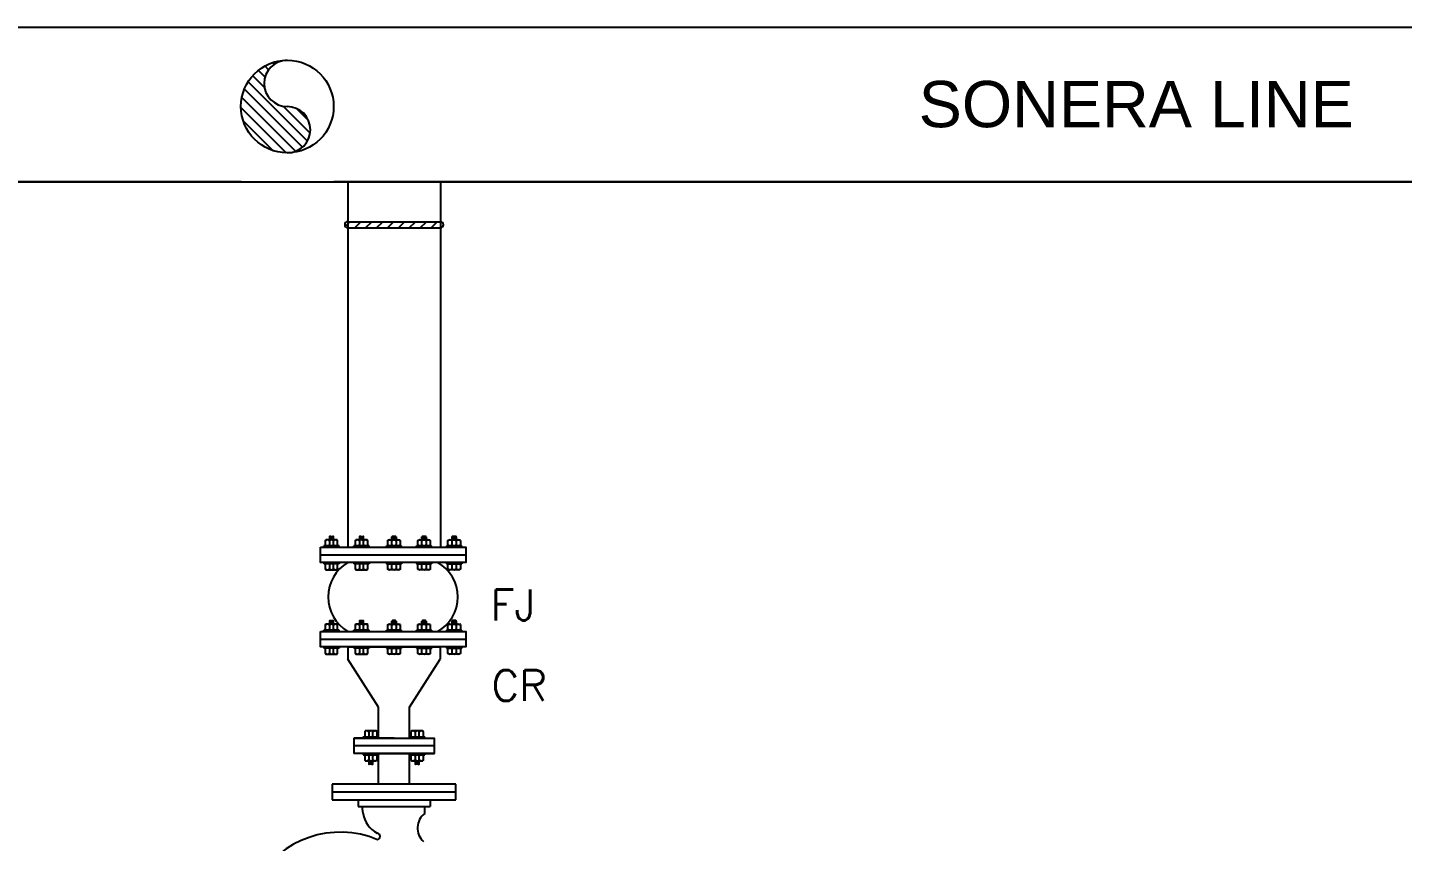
# Model space of a CAD drawing. Header units: inches. Extents: x 72601 to 92539, y -26779 to -15965.
# Drawn here: x 86382 to 88609, y -18593 to -17275 of the extents above; entities that cross this region are included whole.
import ezdxf

# ---------------------------------------------------------------- set-up
doc = ezdxf.new("R2010")
doc.units = ezdxf.units.IN
doc.header["$MEASUREMENT"] = 0
doc.layers.add('FENCE', color=1, linetype='Continuous')
doc.layers.add('M-X-BKGD', color=8, linetype='Continuous')
doc.styles.add('SIMS', font='simplex.shx')
doc.styles.get("Standard").update_dxf_attribs({"font": 'arial.ttf'})

msp = doc.modelspace()

# ---------------------------------------------------------------- hatches: boundary and pattern name
at = {"layer": 'M-X-BKGD'}
h = msp.add_hatch(dxfattribs=at)
h.set_pattern_fill('ANSI31', color=256, scale=100, angle=90)
h.set_pattern_definition([(135, (93333.149, -99546.418), (-8.8388348, -8.8388348), [])])
h.paths.add_polyline_path([(86802.9, -17477.8, 1), (86802.9, -17402.8, -1), (86802.9, -17327.8, 1)])
h = msp.add_hatch(dxfattribs=at)
h.set_pattern_fill('ANSI31', color=256, scale=100)
h.set_pattern_definition([(45, (7059.378, -33759.222), (-8.8388348, 8.8388348), [])])
h.paths.add_polyline_path([(87050.8, -17599.2, 1), (87050.8, -17589.2), (86900.8, -17589.2, 1), (86900.8, -17599.2)])

# ---------------------------------------------------------------- linework, layer by layer
for p, q in [((91291.5, -17274.8), (84564.4, -17274.8)), ((86728, -17524.8), (85678, -17524.8)), ((85678, -17524.8), (86878, -17524.8)), ((91291.5, -17524.8), (86878, -17524.8)), ((86878, -17524.8), (90263.2, -17524.8)), ((86900.8, -17524.8), (86900.8, -18116.3)), ((87050.8, -17524.8), (87050.8, -18116.3)), ((86900.8, -17589.2), (87050.8, -17589.2)), ((86900.8, -17599.2), (87050.8, -17599.2)), ((86871, -18099.6), (86871, -18104.4)), ((86871.8, -18098.7), (86876.9, -18098.7)), ((86877.7, -18104.4), (86877.7, -18099.6)), ((86919.7, -18099.6), (86919.7, -18104.4)), ((86920.5, -18098.7), (86925.6, -18098.7)), ((86926.4, -18104.4), (86926.4, -18099.6)), ((86972.3, -18104.4), (86972.3, -18099.6)), ((86978.2, -18098.7), (86973.1, -18098.7)), ((86979, -18099.6), (86979, -18104.4)), ((87021, -18104.4), (87021, -18099.6)), ((87026.9, -18098.7), (87021.8, -18098.7)), ((87027.7, -18099.6), (87027.7, -18104.4)), ((87069.6, -18104.4), (87069.6, -18099.6)), ((87075.6, -18098.7), (87070.5, -18098.7)), ((87076.4, -18099.6), (87076.4, -18104.4)), ((86886.7, -18114), (86862, -18114)), ((86862, -18116.3), (86862, -18114)), ((86886.7, -18116.3), (86862, -18116.3)), ((86864.3, -18105.2), (86865.1, -18104.4)), ((86864.3, -18105.2), (86864.3, -18113.2)), ((86864.3, -18113.2), (86865.1, -18114)), ((86883.6, -18104.4), (86865.1, -18104.4)), ((86865.1, -18114), (86883.6, -18114)), ((86871, -18106), (86871, -18112.4)), ((86877.7, -18112.4), (86877.7, -18106)), ((86884.4, -18105.2), (86883.6, -18104.4)), ((86883.6, -18114), (86884.4, -18113.2)), ((86884.4, -18113.2), (86884.4, -18105.2)), ((86886.7, -18116.3), (86886.7, -18114)), ((86910.7, -18116.3), (86910.7, -18114)), ((86935.3, -18114), (86910.7, -18114)), ((86935.3, -18116.3), (86910.7, -18116.3)), ((86912.9, -18105.2), (86913.7, -18104.4)), ((86912.9, -18105.2), (86912.9, -18113.2)), ((86912.9, -18113.2), (86913.7, -18114)), ((86932.3, -18104.4), (86913.7, -18104.4)), ((86913.7, -18114), (86932.3, -18114)), ((86919.7, -18106), (86919.7, -18112.4)), ((86926.4, -18112.4), (86926.4, -18106)), ((86933.1, -18105.2), (86932.3, -18104.4)), ((86932.3, -18114), (86933.1, -18113.2)), ((86933.1, -18113.2), (86933.1, -18105.2)), ((86935.3, -18116.3), (86935.3, -18114)), ((86963.4, -18114), (86988, -18114)), ((86963.4, -18116.3), (86963.4, -18114)), ((86963.4, -18116.3), (86988, -18116.3)), ((86965.6, -18105.2), (86966.4, -18104.4)), ((86965.6, -18113.2), (86965.6, -18105.2)), ((86966.4, -18114), (86965.6, -18113.2)), ((86966.4, -18104.4), (86985, -18104.4)), ((86985, -18114), (86966.4, -18114)), ((86972.3, -18112.4), (86972.3, -18106)), ((86979, -18106), (86979, -18112.4)), ((86985.8, -18105.2), (86985, -18104.4)), ((86985.8, -18113.2), (86985, -18114)), ((86985.8, -18105.2), (86985.8, -18113.2)), ((86988, -18116.3), (86988, -18114)), ((87012, -18116.3), (87012, -18114)), ((87012, -18114), (87036.6, -18114)), ((87012, -18116.3), (87036.6, -18116.3)), ((87014.3, -18105.2), (87015.1, -18104.4)), ((87014.3, -18113.2), (87014.3, -18105.2)), ((87015.1, -18114), (87014.3, -18113.2)), ((87015.1, -18104.4), (87033.6, -18104.4)), ((87033.6, -18114), (87015.1, -18114)), ((87021, -18112.4), (87021, -18106)), ((87027.7, -18106), (87027.7, -18112.4)), ((87034.4, -18105.2), (87033.6, -18104.4)), ((87034.4, -18113.2), (87033.6, -18114)), ((87034.4, -18105.2), (87034.4, -18113.2)), ((87036.6, -18116.3), (87036.6, -18114)), ((87060.7, -18114), (87085.3, -18114)), ((87060.7, -18114), (87060.7, -18116.3)), ((87062.9, -18105.2), (87063.7, -18104.4)), ((87062.9, -18113.2), (87062.9, -18105.2)), ((87063.7, -18114), (87062.9, -18113.2)), ((87063.7, -18104.4), (87082.3, -18104.4)), ((87082.3, -18114), (87063.7, -18114)), ((87069.6, -18112.4), (87069.6, -18106)), ((87076.4, -18106), (87076.4, -18112.4)), ((87083.1, -18105.2), (87082.3, -18104.4)), ((87083.1, -18113.2), (87082.3, -18114)), ((87083.1, -18105.2), (87083.1, -18113.2)), ((87085.3, -18116.3), (87085.3, -18114)), ((86856.9, -18128.6), (87091.8, -18128.6)), ((86886.7, -18140.9), (86862, -18140.9)), ((86862, -18140.9), (86862, -18143.1)), ((86886.7, -18143.1), (86862, -18143.1)), ((86864.3, -18144), (86865.1, -18143.1)), ((86864.3, -18144), (86864.3, -18152)), ((86871, -18143.1), (86871, -18151.2)), ((86877.7, -18151.2), (86877.7, -18143.1)), ((86884.4, -18144), (86883.6, -18143.1)), ((86884.4, -18152), (86884.4, -18144)), ((86886.7, -18140.9), (86886.7, -18143.1)), ((86910.7, -18140.9), (86910.7, -18143.1)), ((86935.3, -18140.9), (86910.7, -18140.9)), ((86935.3, -18143.1), (86910.7, -18143.1)), ((86912.9, -18144), (86913.7, -18143.1)), ((86912.9, -18144), (86912.9, -18152)), ((86919.7, -18143.1), (86919.7, -18151.2)), ((86926.4, -18151.2), (86926.4, -18143.1)), ((86933.1, -18144), (86932.3, -18143.1)), ((86933.1, -18152), (86933.1, -18144)), ((86935.3, -18140.9), (86935.3, -18143.1)), ((86963.4, -18140.9), (86988, -18140.9)), ((86963.4, -18140.9), (86963.4, -18143.1)), ((86963.4, -18143.1), (86988, -18143.1)), ((86965.6, -18144), (86966.4, -18143.1)), ((86965.6, -18152), (86965.6, -18144)), ((86972.3, -18151.2), (86972.3, -18143.1)), ((86979, -18143.1), (86979, -18151.2)), ((86985.8, -18144), (86985, -18143.1)), ((86985.8, -18144), (86985.8, -18152)), ((86988, -18140.9), (86988, -18143.1)), ((87012, -18140.9), (87012, -18143.1)), ((87012, -18140.9), (87036.6, -18140.9)), ((87012, -18143.1), (87036.6, -18143.1)), ((87014.3, -18144), (87015.1, -18143.1)), ((87014.3, -18152), (87014.3, -18144)), ((87021, -18151.2), (87021, -18143.1)), ((87027.7, -18143.1), (87027.7, -18151.2)), ((87034.4, -18144), (87033.6, -18143.1)), ((87034.4, -18144), (87034.4, -18152)), ((87036.6, -18140.9), (87036.6, -18143.1)), ((87060.7, -18140.9), (87060.7, -18143.1)), ((87060.7, -18143.1), (87085.3, -18143.1)), ((87062.9, -18144), (87063.7, -18143.1)), ((87062.9, -18152), (87062.9, -18144)), ((87069.7, -18151.2), (87069.7, -18143.1)), ((87076.4, -18143.1), (87076.4, -18151.2)), ((87083.1, -18144), (87082.3, -18143.1)), ((87083.1, -18144), (87083.1, -18152)), ((87085.3, -18140.9), (87085.3, -18143.1)), ((86864.3, -18152), (86865.1, -18152.8)), ((86865.1, -18152.8), (86883.6, -18152.8)), ((86883.6, -18152.8), (86884.4, -18152)), ((86912.9, -18152), (86913.7, -18152.8)), ((86913.7, -18152.8), (86932.3, -18152.8)), ((86932.3, -18152.8), (86933.1, -18152)), ((86966.4, -18152.8), (86965.6, -18152)), ((86985, -18152.8), (86966.4, -18152.8)), ((86985.8, -18152), (86985, -18152.8)), ((87015.1, -18152.8), (87014.3, -18152)), ((87033.6, -18152.8), (87015.1, -18152.8)), ((87034.4, -18152), (87033.6, -18152.8)), ((87063.7, -18152.8), (87062.9, -18152)), ((87082.3, -18152.8), (87063.7, -18152.8)), ((87083.1, -18152), (87082.3, -18152.8)), ((86886.7, -18250.4), (86862, -18250.4)), ((86862, -18252.7), (86862, -18250.4)), ((86886.7, -18252.7), (86862, -18252.7)), ((86864.3, -18241.6), (86865.1, -18240.8)), ((86864.3, -18241.6), (86864.3, -18249.6)), ((86864.3, -18249.6), (86865.1, -18250.4)), ((86883.6, -18240.8), (86865.1, -18240.8)), ((86865.1, -18250.4), (86883.6, -18250.4)), ((86871, -18236), (86871, -18240.8)), ((86871, -18242.4), (86871, -18248.8)), ((86871.8, -18235.1), (86876.9, -18235.1)), ((86877.7, -18240.8), (86877.7, -18236)), ((86877.7, -18248.8), (86877.7, -18242.4)), ((86884.4, -18241.6), (86883.6, -18240.8)), ((86883.6, -18250.4), (86884.4, -18249.6)), ((86884.4, -18249.6), (86884.4, -18241.6)), ((86886.7, -18252.7), (86886.7, -18250.4)), ((86910.7, -18252.7), (86910.7, -18250.4)), ((86935.3, -18250.4), (86910.7, -18250.4)), ((86935.3, -18252.7), (86910.7, -18252.7)), ((86912.9, -18241.6), (86913.7, -18240.8)), ((86912.9, -18241.6), (86912.9, -18249.6)), ((86912.9, -18249.6), (86913.7, -18250.4)), ((86932.3, -18240.8), (86913.7, -18240.8)), ((86913.7, -18250.4), (86932.3, -18250.4)), ((86919.7, -18236), (86919.7, -18240.8)), ((86919.7, -18242.4), (86919.7, -18248.8)), ((86920.5, -18235.1), (86925.6, -18235.1)), ((86926.4, -18240.8), (86926.4, -18236)), ((86926.4, -18248.8), (86926.4, -18242.4)), ((86933.1, -18241.6), (86932.3, -18240.8)), ((86932.3, -18250.4), (86933.1, -18249.6)), ((86933.1, -18249.6), (86933.1, -18241.6)), ((86935.3, -18252.7), (86935.3, -18250.4)), ((86963.4, -18250.4), (86988, -18250.4)), ((86963.4, -18252.7), (86963.4, -18250.4)), ((86963.4, -18252.7), (86988, -18252.7)), ((86965.6, -18241.6), (86966.4, -18240.8)), ((86965.6, -18249.6), (86965.6, -18241.6)), ((86966.4, -18250.4), (86965.6, -18249.6)), ((86966.4, -18240.8), (86985, -18240.8)), ((86985, -18250.4), (86966.4, -18250.4)), ((86972.3, -18240.8), (86972.3, -18236)), ((86972.3, -18248.8), (86972.3, -18242.4)), ((86978.2, -18235.1), (86973.1, -18235.1)), ((86979, -18236), (86979, -18240.8)), ((86979, -18242.4), (86979, -18248.8)), ((86985.8, -18241.6), (86985, -18240.8)), ((86985.8, -18249.6), (86985, -18250.4)), ((86985.8, -18241.6), (86985.8, -18249.6)), ((86988, -18252.7), (86988, -18250.4)), ((87012, -18252.7), (87012, -18250.4)), ((87012, -18250.4), (87036.7, -18250.4)), ((87012, -18252.7), (87036.7, -18252.7)), ((87014.3, -18241.6), (87015.1, -18240.8)), ((87014.3, -18249.6), (87014.3, -18241.6)), ((87015.1, -18250.4), (87014.3, -18249.6)), ((87015.1, -18240.8), (87033.6, -18240.8)), ((87033.6, -18250.4), (87015.1, -18250.4)), ((87021, -18240.8), (87021, -18236)), ((87021, -18248.8), (87021, -18242.4)), ((87026.9, -18235.1), (87021.8, -18235.1)), ((87027.7, -18236), (87027.7, -18240.8)), ((87027.7, -18242.4), (87027.7, -18248.8)), ((87034.4, -18241.6), (87033.6, -18240.8)), ((87034.4, -18249.6), (87033.6, -18250.4)), ((87034.4, -18241.6), (87034.4, -18249.6)), ((87036.7, -18252.7), (87036.7, -18250.4)), ((87060.7, -18250.4), (87085.3, -18250.4)), ((87060.7, -18250.4), (87060.7, -18252.7)), ((87062.9, -18241.6), (87063.7, -18240.8)), ((87062.9, -18249.6), (87062.9, -18241.6)), ((87063.7, -18250.4), (87062.9, -18249.6)), ((87063.7, -18240.8), (87082.3, -18240.8)), ((87082.3, -18250.4), (87063.7, -18250.4)), ((87069.7, -18240.8), (87069.7, -18236)), ((87069.7, -18248.8), (87069.7, -18242.4)), ((87075.6, -18235.1), (87070.5, -18235.1)), ((87076.4, -18236), (87076.4, -18240.8)), ((87076.4, -18242.4), (87076.4, -18248.8)), ((87083.1, -18241.6), (87082.3, -18240.8)), ((87083.1, -18249.6), (87082.3, -18250.4)), ((87083.1, -18241.6), (87083.1, -18249.6)), ((87085.3, -18252.7), (87085.3, -18250.4)), ((86856.9, -18265), (87091.8, -18265)), ((86886.7, -18277.3), (86862, -18277.3)), ((86862, -18277.3), (86862, -18279.5)), ((86886.7, -18279.5), (86862, -18279.5)), ((86864.3, -18280.4), (86865.1, -18279.5)), ((86871, -18279.5), (86871, -18287.6)), ((86877.7, -18287.6), (86877.7, -18279.5)), ((86884.4, -18280.4), (86883.6, -18279.5)), ((86886.7, -18277.3), (86886.7, -18279.5)), ((87050.6, -18277.3), (86900.8, -18277.3)), ((86900.8, -18277.3), (86900.8, -18297.3)), ((86900.8, -18277.3), (87050.6, -18277.3)), ((86900.8, -18277.3), (87050.6, -18277.3)), ((86900.8, -18277.3), (87050.6, -18277.3)), ((86910.7, -18277.3), (86910.7, -18279.5)), ((86935.3, -18277.3), (86910.7, -18277.3)), ((86935.3, -18279.5), (86910.7, -18279.5)), ((86912.9, -18280.4), (86913.7, -18279.5)), ((86919.7, -18279.5), (86919.7, -18287.6)), ((86926.4, -18287.6), (86926.4, -18279.5)), ((86933.1, -18280.4), (86932.3, -18279.5)), ((86935.3, -18277.3), (86935.3, -18279.5)), ((86963.4, -18277.3), (86988, -18277.3)), ((86963.4, -18277.3), (86963.4, -18279.5)), ((86963.4, -18279.5), (86988, -18279.5)), ((86965.6, -18280.4), (86966.4, -18279.5)), ((86972.3, -18287.6), (86972.3, -18279.5)), ((86975.7, -18277.3), (86975.7, -18277.3)), ((86975.7, -18277.3), (86975.7, -18277.3)), ((86975.7, -18277.3), (86975.7, -18277.3)), ((86975.7, -18277.3), (86975.7, -18277.3)), ((86979, -18279.5), (86979, -18287.6)), ((86985.8, -18280.4), (86985, -18279.5)), ((86988, -18277.3), (86988, -18279.5)), ((87012, -18277.3), (87012, -18279.5)), ((87012, -18277.3), (87036.7, -18277.3)), ((87012, -18279.5), (87036.7, -18279.5)), ((87014.3, -18280.4), (87015.1, -18279.5)), ((87021, -18287.6), (87021, -18279.5)), ((87027.7, -18279.5), (87027.7, -18287.6)), ((87034.4, -18280.4), (87033.6, -18279.5)), ((87036.7, -18277.3), (87036.7, -18279.5)), ((87050.6, -18277.3), (87050.6, -18297.3)), ((87060.7, -18277.3), (87060.7, -18279.5)), ((87060.7, -18279.5), (87085.3, -18279.5)), ((87062.9, -18280.4), (87063.7, -18279.5)), ((87069.7, -18287.6), (87069.7, -18279.5)), ((87076.4, -18279.5), (87076.4, -18287.6)), ((87083.1, -18280.4), (87082.3, -18279.5)), ((87085.3, -18277.3), (87085.3, -18279.5)), ((86864.3, -18280.4), (86864.3, -18288.4)), ((86864.3, -18288.4), (86865.1, -18289.2)), ((86865.1, -18289.2), (86883.6, -18289.2)), ((86883.6, -18289.2), (86884.4, -18288.4)), ((86884.4, -18288.4), (86884.4, -18280.4)), ((86950.8, -18375.4), (86900.8, -18297.3)), ((86912.9, -18280.4), (86912.9, -18288.4)), ((86912.9, -18288.4), (86913.7, -18289.2)), ((86913.7, -18289.2), (86932.3, -18289.2)), ((86932.3, -18289.2), (86933.1, -18288.4)), ((86933.1, -18288.4), (86933.1, -18280.4)), ((86965.6, -18288.4), (86965.6, -18280.4)), ((86966.4, -18289.2), (86965.6, -18288.4)), ((86985, -18289.2), (86966.4, -18289.2)), ((86985.8, -18288.4), (86985, -18289.2)), ((86985.8, -18280.4), (86985.8, -18288.4)), ((87000.8, -18375.4), (87050.6, -18297.3)), ((87014.3, -18288.4), (87014.3, -18280.4)), ((87015.1, -18289.2), (87014.3, -18288.4)), ((87033.6, -18289.2), (87015.1, -18289.2)), ((87034.4, -18288.4), (87033.6, -18289.2)), ((87034.4, -18280.4), (87034.4, -18288.4)), ((87062.9, -18288.4), (87062.9, -18280.4)), ((87063.7, -18289.2), (87062.9, -18288.4)), ((87082.3, -18289.2), (87063.7, -18289.2)), ((87083.1, -18288.4), (87082.3, -18289.2)), ((87083.1, -18280.4), (87083.1, -18288.4)), ((86950.8, -18425.4), (86950.8, -18375.4)), ((87000.8, -18425.4), (87000.8, -18375.4)), ((86910.8, -18425.4), (86910.8, -18450.1)), ((86975.8, -18425.4), (86910.8, -18425.4)), ((86975.8, -18425.4), (87040.8, -18425.4)), ((86992.5, -18425.4), (87016.6, -18425.4)), ((86925.8, -18450.1), (87025.8, -18450.1)), ((86950.6, -18500.1), (86950.6, -18451.2)), ((87000.6, -18500.1), (87000.6, -18451.2)), ((86975.8, -18500.1), (86875.8, -18500.1)), ((86875.8, -18500.1), (86875.8, -18525.1)), ((87075.8, -18500.1), (86975.8, -18500.1)), ((87075.8, -18525.1), (87075.8, -18500.1)), ((87075.8, -18512.6), (86875.8, -18512.6)), ((86875.8, -18525.1), (86975.8, -18525.1)), ((86917.4, -18525.1), (87034.2, -18525.1)), ((86917.4, -18525.1), (86917.4, -18536.3)), ((86917.4, -18536.3), (87034.2, -18536.3)), ((86925.7, -18547.5), (86924.1, -18536.3)), ((86975.8, -18525.1), (87075.8, -18525.1)), ((87025.6, -18547.5), (87025.6, -18536.3)), ((87034.2, -18525.1), (87034.2, -18536.3))]:
    msp.add_line(p, q, dxfattribs=at)
at = {"layer": 'M-X-BKGD', "linetype": 'Continuous'}
for p, q in [((86926, -18423.2), (86950.6, -18423.2)), ((86926, -18425.4), (86926, -18423.2)), ((86929, -18413.5), (86928.2, -18414.4)), ((86928.2, -18414.4), (86928.2, -18422.4)), ((86928.2, -18422.4), (86929, -18423.2)), ((86947.6, -18413.5), (86929, -18413.5)), ((86934.9, -18415.2), (86934.9, -18423.2)), ((86941.6, -18423.2), (86941.6, -18415.2)), ((86948.4, -18414.4), (86947.6, -18413.5)), ((86948.4, -18422.4), (86947.6, -18423.2)), ((86948.4, -18422.4), (86948.4, -18414.4)), ((86950.6, -18425.4), (86950.6, -18423.2)), ((86967.9, -18425.4), (86992.5, -18425.4)), ((87001, -18423.2), (87025.6, -18423.2)), ((87001, -18425.4), (87001, -18423.2)), ((87004, -18413.5), (87003.2, -18414.4)), ((87003.2, -18414.4), (87003.2, -18422.4)), ((87003.2, -18422.4), (87004, -18423.2)), ((87022.6, -18413.5), (87004, -18413.5)), ((87009.9, -18415.2), (87009.9, -18423.2)), ((87016.6, -18423.2), (87016.6, -18415.2)), ((87016.6, -18425.4), (87041.2, -18425.4)), ((87023.4, -18414.4), (87022.6, -18413.5)), ((87023.4, -18422.4), (87022.6, -18423.2)), ((87023.4, -18422.4), (87023.4, -18414.4)), ((87025.6, -18425.4), (87025.6, -18423.2)), ((87040.8, -18437.8), (86910.8, -18437.8)), ((86926, -18450.1), (86926, -18452.3)), ((86926, -18452.3), (86950.6, -18452.3)), ((86929, -18452.3), (86928.2, -18453.1)), ((86928.2, -18453.1), (86928.2, -18461.2)), ((86947.6, -18452.3), (86929, -18452.3)), ((86934.9, -18454), (86934.9, -18460.4)), ((86941.6, -18460.4), (86941.6, -18454)), ((86948.4, -18453.1), (86947.6, -18452.3)), ((86948.4, -18461.2), (86948.4, -18453.1)), ((86950.6, -18450.1), (86950.6, -18452.3)), ((86967.9, -18450.1), (86992.5, -18450.1)), ((87001, -18450.1), (87001, -18452.3)), ((87001, -18452.3), (87025.6, -18452.3)), ((87004, -18452.3), (87003.2, -18453.1)), ((87003.2, -18453.1), (87003.2, -18461.2)), ((87022.6, -18452.3), (87004, -18452.3)), ((87009.9, -18454), (87009.9, -18460.4)), ((87016.6, -18450.1), (87041.2, -18450.1)), ((87016.6, -18460.4), (87016.6, -18454)), ((87023.4, -18453.1), (87022.6, -18452.3)), ((87023.4, -18461.2), (87023.4, -18453.1)), ((87025.6, -18450.1), (87025.6, -18452.3)), ((86928.2, -18461.2), (86929, -18462)), ((86929, -18462), (86947.6, -18462)), ((86934.9, -18462), (86934.9, -18466.8)), ((86940.8, -18467.6), (86935.7, -18467.6)), ((86941.6, -18466.8), (86941.6, -18462)), ((86948.4, -18461.2), (86947.6, -18462)), ((87003.2, -18461.2), (87004, -18462)), ((87004, -18462), (87022.6, -18462)), ((87009.9, -18462), (87009.9, -18466.8)), ((87015.8, -18467.6), (87010.7, -18467.6)), ((87016.6, -18466.8), (87016.6, -18462)), ((87023.4, -18461.2), (87022.6, -18462))]:
    msp.add_line(p, q, dxfattribs=at)
at = {"layer": 'M-X-BKGD'}
for points in [[(86856.9, -18116.3), (87091.8, -18116.3), (87091.8, -18140.9), (86856.9, -18140.9)], [(86856.9, -18252.7), (87091.8, -18252.7), (87091.8, -18277.3), (86856.9, -18277.3)]]:
    msp.add_lwpolyline(points, close=True, dxfattribs=at)
at = {"layer": 'M-X-BKGD', "linetype": 'Continuous'}
msp.add_lwpolyline([(86910.8, -18425.4), (87040.8, -18425.4), (87040.8, -18450.1), (86910.8, -18450.1)], dxfattribs=at)
at = {"layer": 'M-X-BKGD'}
msp.add_circle((86802.9, -17402.8), 75, dxfattribs=at)
for centre, radius, start, end in [((86802.9, -17365.3), 37.5, 90, 270), ((86802.9, -17440.3), 37.5, 270, 90), ((86900.8, -17594.2), 5, 90, 270), ((87050.8, -17594.2), 5, 270, 90), ((86871.8, -18099.6), 0.807, 90, 180), ((86871.5, -18116.6), 16.8, 68.4824, 91.8593), ((86871.5, -18116.6), 16, 67.3413, 91.8593), ((86871.5, -18116.6), 15.2, 66.0681, 91.8593), ((86871.5, -18116.6), 17.6, 69.5115, 91.0383), ((86876.9, -18099.6), 0.807, 0, 90), ((86920.5, -18099.6), 0.807, 90, 180), ((86920.2, -18116.6), 16.8, 68.4824, 91.8593), ((86920.2, -18116.6), 16, 67.3413, 91.8593), ((86920.2, -18116.6), 15.2, 66.0681, 91.8593), ((86920.2, -18116.6), 17.6, 69.5115, 91.0383), ((86925.6, -18099.6), 0.807, 0, 90), ((86973.1, -18099.6), 0.807, 90, 180), ((86978.5, -18116.6), 17.6, 88.9617, 110.4885), ((86978.5, -18116.6), 16.8, 88.1407, 111.5176), ((86978.5, -18116.6), 16, 88.1407, 112.6587), ((86978.5, -18116.6), 15.2, 88.1407, 113.9319), ((86978.2, -18099.6), 0.807, 0, 90), ((87021.8, -18099.6), 0.807, 90, 180), ((87027.2, -18116.6), 17.6, 88.9617, 110.4885), ((87027.2, -18116.6), 16.8, 88.1407, 111.5176), ((87027.2, -18116.6), 16, 88.1407, 112.6587), ((87027.2, -18116.6), 15.2, 88.1407, 113.9319), ((87026.9, -18099.6), 0.807, 0, 90), ((87070.5, -18099.6), 0.807, 90, 180), ((87075.8, -18116.6), 17.6, 88.9617, 110.4885), ((87075.8, -18116.6), 16.8, 88.1407, 111.5176), ((87075.8, -18116.6), 16, 88.1407, 112.6587), ((87075.8, -18116.6), 15.2, 88.1407, 113.9319), ((87075.6, -18099.6), 0.807, 0, 90), ((86867.6, -18108.7), 4.35, 39.3849, 140.6151), ((86867.6, -18109.6), 4.35, 219.3849, 320.6151), ((86874.3, -18108.7), 4.35, 39.3849, 140.6151), ((86874.3, -18109.6), 4.35, 219.3849, 320.6151), ((86871.5, -18116.6), 14.4, 64.6374, 91.8593), ((86871.5, -18116.6), 13.6, 64.3619, 91.8593), ((86871.5, -18116.6), 12.8, 73.4025, 91.8593), ((86881.1, -18108.7), 4.35, 39.3849, 140.6151), ((86881.1, -18109.6), 4.35, 219.3849, 320.6151), ((86916.3, -18108.7), 4.35, 39.3849, 140.6151), ((86916.3, -18109.6), 4.35, 219.3849, 320.6151), ((86920.2, -18116.6), 14.4, 64.6374, 91.8593), ((86923, -18108.7), 4.35, 39.3849, 140.6151), ((86923, -18109.6), 4.35, 219.3849, 320.6151), ((86920.2, -18116.6), 13.6, 64.3619, 91.8593), ((86920.2, -18116.6), 12.8, 73.4025, 91.8593), ((86929.7, -18108.7), 4.35, 39.3849, 140.6151), ((86929.7, -18109.6), 4.35, 219.3849, 320.6151), ((86969, -18108.7), 4.35, 39.3849, 140.6151), ((86969, -18109.6), 4.35, 219.3849, 320.6151), ((86978.5, -18116.6), 14.4, 88.1407, 115.3626), ((86975.7, -18108.7), 4.35, 39.3849, 140.6151), ((86975.7, -18109.6), 4.35, 219.3849, 320.6151), ((86978.5, -18116.6), 13.6, 88.1407, 115.6381), ((86978.5, -18116.6), 12.8, 88.1407, 106.5975), ((86982.4, -18108.7), 4.35, 39.3849, 140.6151), ((86982.4, -18109.6), 4.35, 219.3849, 320.6151), ((87017.6, -18108.7), 4.35, 39.3849, 140.6151), ((87017.6, -18109.6), 4.35, 219.3849, 320.6151), ((87027.2, -18116.6), 14.4, 88.1407, 115.3626), ((87024.3, -18108.7), 4.35, 39.3849, 140.6151), ((87024.3, -18109.6), 4.35, 219.3849, 320.6151), ((87027.2, -18116.6), 13.6, 88.1407, 115.6381), ((87027.2, -18116.6), 12.8, 88.1407, 106.5975), ((87031.1, -18108.7), 4.35, 39.3849, 140.6151), ((87031.1, -18109.6), 4.35, 219.3849, 320.6151), ((87066.3, -18108.7), 4.35, 39.3849, 140.6151), ((87066.3, -18109.6), 4.35, 219.3849, 320.6151), ((87075.8, -18116.6), 14.4, 88.1407, 115.3626), ((87073, -18108.7), 4.35, 39.3849, 140.6151), ((87073, -18109.6), 4.35, 219.3849, 320.6151), ((87075.8, -18116.6), 13.6, 88.1407, 115.6381), ((87075.8, -18116.6), 12.8, 88.1407, 106.5975), ((87079.7, -18108.7), 4.35, 39.3849, 140.6151), ((87079.7, -18109.6), 4.35, 219.3849, 320.6151), ((86934.5, -18196.8), 65.3, 121.1566, 238.8474), ((87014.5, -18196.8), 64.4, 299.8826, 60.1213), ((86867.6, -18148.4), 4.35, 219.3849, 320.6151), ((86874.3, -18148.4), 4.35, 219.3849, 320.6151), ((86881.1, -18148.4), 4.35, 219.3849, 320.6151), ((86916.3, -18148.4), 4.35, 219.3849, 320.6151), ((86923, -18148.4), 4.35, 219.3849, 320.6151), ((86929.7, -18148.4), 4.35, 219.3849, 320.6151), ((86969, -18148.4), 4.35, 219.3849, 320.6151), ((86975.7, -18148.4), 4.35, 219.3849, 320.6151), ((86982.4, -18148.4), 4.35, 219.3849, 320.6151), ((87017.6, -18148.4), 4.35, 219.3849, 320.6151), ((87024.3, -18148.4), 4.35, 219.3849, 320.6151), ((87031.1, -18148.4), 4.35, 219.3849, 320.6151), ((87066.3, -18148.4), 4.35, 219.3849, 320.6151), ((87073, -18148.4), 4.35, 219.3849, 320.6151), ((87079.7, -18148.4), 4.35, 219.3849, 320.6151), ((86867.6, -18245.1), 4.35, 39.3849, 140.6151), ((86867.6, -18246.1), 4.35, 219.3849, 320.6151), ((86871.8, -18236), 0.807, 90, 180), ((86871.5, -18253), 16.8, 68.4824, 91.8593), ((86871.5, -18253), 16, 67.3413, 91.8593), ((86871.5, -18253), 15.2, 66.0681, 91.8593), ((86874.3, -18245.1), 4.35, 39.3849, 140.6151), ((86874.3, -18246.1), 4.35, 219.3849, 320.6151), ((86871.5, -18253), 14.4, 64.6374, 91.8593), ((86871.5, -18253), 13.6, 64.3619, 91.8593), ((86871.5, -18253), 12.8, 73.4025, 91.8593), ((86871.5, -18253), 17.6, 69.5115, 91.0383), ((86876.9, -18236), 0.807, 0, 90), ((86881.1, -18245.1), 4.35, 39.3849, 140.6151), ((86881.1, -18246.1), 4.35, 219.3849, 320.6151), ((86916.3, -18245.1), 4.35, 39.3849, 140.6151), ((86916.3, -18246.1), 4.35, 219.3849, 320.6151), ((86920.5, -18236), 0.807, 90, 180), ((86920.2, -18253), 16.8, 68.4824, 91.8593), ((86920.2, -18253), 16, 67.3413, 91.8593), ((86920.2, -18253), 15.2, 66.0681, 91.8593), ((86920.2, -18253), 14.4, 64.6374, 91.8593), ((86923, -18245.1), 4.35, 39.3849, 140.6151), ((86923, -18246.1), 4.35, 219.3849, 320.6151), ((86920.2, -18253), 13.6, 64.3619, 91.8593), ((86920.2, -18253), 12.8, 73.4025, 91.8593), ((86920.2, -18253), 17.6, 69.5115, 91.0383), ((86925.6, -18236), 0.807, 0, 90), ((86929.7, -18245.1), 4.35, 39.3849, 140.6151), ((86929.7, -18246.1), 4.35, 219.3849, 320.6151), ((86969, -18245.1), 4.35, 39.3849, 140.6151), ((86969, -18246.1), 4.35, 219.3849, 320.6151), ((86973.1, -18236), 0.807, 90, 180), ((86978.5, -18253), 17.6, 88.9617, 110.4885), ((86978.5, -18253), 16.8, 88.1407, 111.5176), ((86978.5, -18253), 16, 88.1407, 112.6587), ((86978.5, -18253), 15.2, 88.1407, 113.9319), ((86978.5, -18253), 14.4, 88.1407, 115.3626), ((86975.7, -18245.1), 4.35, 39.3849, 140.6151), ((86975.7, -18246.1), 4.35, 219.3849, 320.6151), ((86978.5, -18253), 13.6, 88.1407, 115.6381), ((86978.5, -18253), 12.8, 88.1407, 106.5975), ((86978.2, -18236), 0.807, 0, 90), ((86982.4, -18245.1), 4.35, 39.3849, 140.6151), ((86982.4, -18246.1), 4.35, 219.3849, 320.6151), ((87017.6, -18245.1), 4.35, 39.3849, 140.6151), ((87017.6, -18246.1), 4.35, 219.3849, 320.6151), ((87021.8, -18236), 0.807, 90, 180), ((87027.2, -18253), 17.6, 88.9617, 110.4885), ((87027.2, -18253), 16.8, 88.1407, 111.5176), ((87027.2, -18253), 16, 88.1407, 112.6587), ((87027.2, -18253), 15.2, 88.1407, 113.9319), ((87027.2, -18253), 14.4, 88.1407, 115.3626), ((87024.3, -18245.1), 4.35, 39.3849, 140.6151), ((87024.3, -18246.1), 4.35, 219.3849, 320.6151), ((87027.2, -18253), 13.6, 88.1407, 115.6381), ((87027.2, -18253), 12.8, 88.1407, 106.5975), ((87026.9, -18236), 0.807, 0, 90), ((87031.1, -18245.1), 4.35, 39.3849, 140.6151), ((87031.1, -18246.1), 4.35, 219.3849, 320.6151), ((87066.3, -18245.1), 4.35, 39.3849, 140.6151), ((87066.3, -18246.1), 4.35, 219.3849, 320.6151), ((87070.5, -18236), 0.807, 90, 180), ((87075.8, -18253), 17.6, 88.9617, 110.4885), ((87075.8, -18253), 16.8, 88.1407, 111.5176), ((87075.8, -18253), 16, 88.1407, 112.6587), ((87075.8, -18253), 15.2, 88.1407, 113.9319), ((87075.8, -18253), 14.4, 88.1407, 115.3626), ((87073, -18245.1), 4.35, 39.3849, 140.6151), ((87073, -18246.1), 4.35, 219.3849, 320.6151), ((87075.8, -18253), 13.6, 88.1407, 115.6381), ((87075.8, -18253), 12.8, 88.1407, 106.5975), ((87075.6, -18236), 0.807, 0, 90), ((87079.7, -18245.1), 4.35, 39.3849, 140.6151), ((87079.7, -18246.1), 4.35, 219.3849, 320.6151), ((86867.6, -18284.8), 4.35, 219.3849, 320.6151), ((86874.3, -18284.8), 4.35, 219.3849, 320.6151), ((86881.1, -18284.8), 4.35, 219.3849, 320.6151), ((86916.3, -18284.8), 4.35, 219.3849, 320.6151), ((86923, -18284.8), 4.35, 219.3849, 320.6151), ((86929.7, -18284.8), 4.35, 219.3849, 320.6151), ((86969, -18284.8), 4.35, 219.3849, 320.6151), ((86975.7, -18284.8), 4.35, 219.3849, 320.6151), ((86982.4, -18284.8), 4.35, 219.3849, 320.6151), ((87017.6, -18284.8), 4.35, 219.3849, 320.6151), ((87024.3, -18284.8), 4.35, 219.3849, 320.6151), ((87031.1, -18284.8), 4.35, 219.3849, 320.6151), ((87066.3, -18284.8), 4.35, 219.3849, 320.6151), ((87073, -18284.8), 4.35, 219.3849, 320.6151), ((87079.7, -18284.8), 4.35, 219.3849, 320.6151), ((86969.2, -18540.4), 44.1, 189.3044, 241.7281), ((87042.7, -18571), 29, 126.0695, 228.3449), ((86888.7, -18733.8), 156.2, 67.2496, 233.7533), ((86947.7, -18584.6), 5.38, 285.3979, 83.2135)]:
    msp.add_arc(centre, radius, start, end, dxfattribs=at)
at = {"layer": 'M-X-BKGD', "linetype": 'Continuous'}
for centre, radius, start, end in [((86931.6, -18417.9), 4.35, 39.3849, 140.6151), ((86938.3, -18417.9), 4.35, 39.3849, 140.6151), ((86945, -18417.9), 4.35, 39.3849, 140.6151), ((87006.6, -18417.9), 4.35, 39.3849, 140.6151), ((87013.3, -18417.9), 4.35, 39.3849, 140.6151), ((87020, -18417.9), 4.35, 39.3849, 140.6151), ((86931.6, -18456.7), 4.35, 39.3849, 140.6151), ((86938.3, -18456.7), 4.35, 39.3849, 140.6151), ((86945, -18456.7), 4.35, 39.3849, 140.6151), ((87006.6, -18456.7), 4.35, 39.3849, 140.6151), ((87013.3, -18456.7), 4.35, 39.3849, 140.6151), ((87020, -18456.7), 4.35, 39.3849, 140.6151), ((86931.6, -18457.6), 4.35, 219.3849, 320.6151), ((86938.3, -18457.6), 4.35, 219.3849, 320.6151), ((86941.1, -18449.7), 14.4, 244.6374, 271.8593), ((86941.1, -18449.7), 15.2, 246.0681, 271.8593), ((86941.1, -18449.7), 16, 247.3413, 271.8593), ((86941.1, -18449.7), 16.8, 248.4824, 271.8593), ((86941.1, -18449.7), 17.6, 249.5115, 271.0383), ((86935.7, -18466.8), 0.807, 180, 270), ((86941.1, -18449.7), 13.6, 244.3619, 271.8593), ((86941.1, -18449.7), 12.8, 253.4025, 271.8593), ((86940.8, -18466.8), 0.807, 270, 0), ((86945, -18457.6), 4.35, 219.3849, 320.6151), ((87006.6, -18457.6), 4.35, 219.3849, 320.6151), ((87013.3, -18457.6), 4.35, 219.3849, 320.6151), ((87016.1, -18449.7), 14.4, 244.6374, 271.8593), ((87016.1, -18449.7), 15.2, 246.0681, 271.8593), ((87016.1, -18449.7), 16, 247.3413, 271.8593), ((87016.1, -18449.7), 16.8, 248.4824, 271.8593), ((87016.1, -18449.7), 17.6, 249.5115, 271.0383), ((87010.7, -18466.8), 0.807, 180, 270), ((87016.1, -18449.7), 13.6, 244.3619, 271.8593), ((87016.1, -18449.7), 12.8, 253.4025, 271.8593), ((87015.8, -18466.8), 0.807, 270, 0), ((87020, -18457.6), 4.35, 219.3849, 320.6151)]:
    msp.add_arc(centre, radius, start, end, dxfattribs=at)

# ---------------------------------------------------------------- texts
at = {"color": 3, "insert": (87825.3, -17361.3), "char_height": 75, "attachment_point": 1}
msp.add_mtext_dynamic_manual_height_columns('SONERA LINE', width=5751.608, gutter_width=1, heights=[0.2], dxfattribs=at)
at = {"layer": 'FENCE', "color": 3, "char_height": 50, "width": 249.05, "attachment_point": 1, "style": 'SIMS'}
for s, insert in [('\\A1;FJ', (87132.1, -18184.7, -422.2)), ('\\A1;CR', (87133.5, -18315.2, -422.2))]:
    msp.add_mtext(s, dxfattribs=dict(at, insert=insert))

doc.saveas('drawing.dxf')
